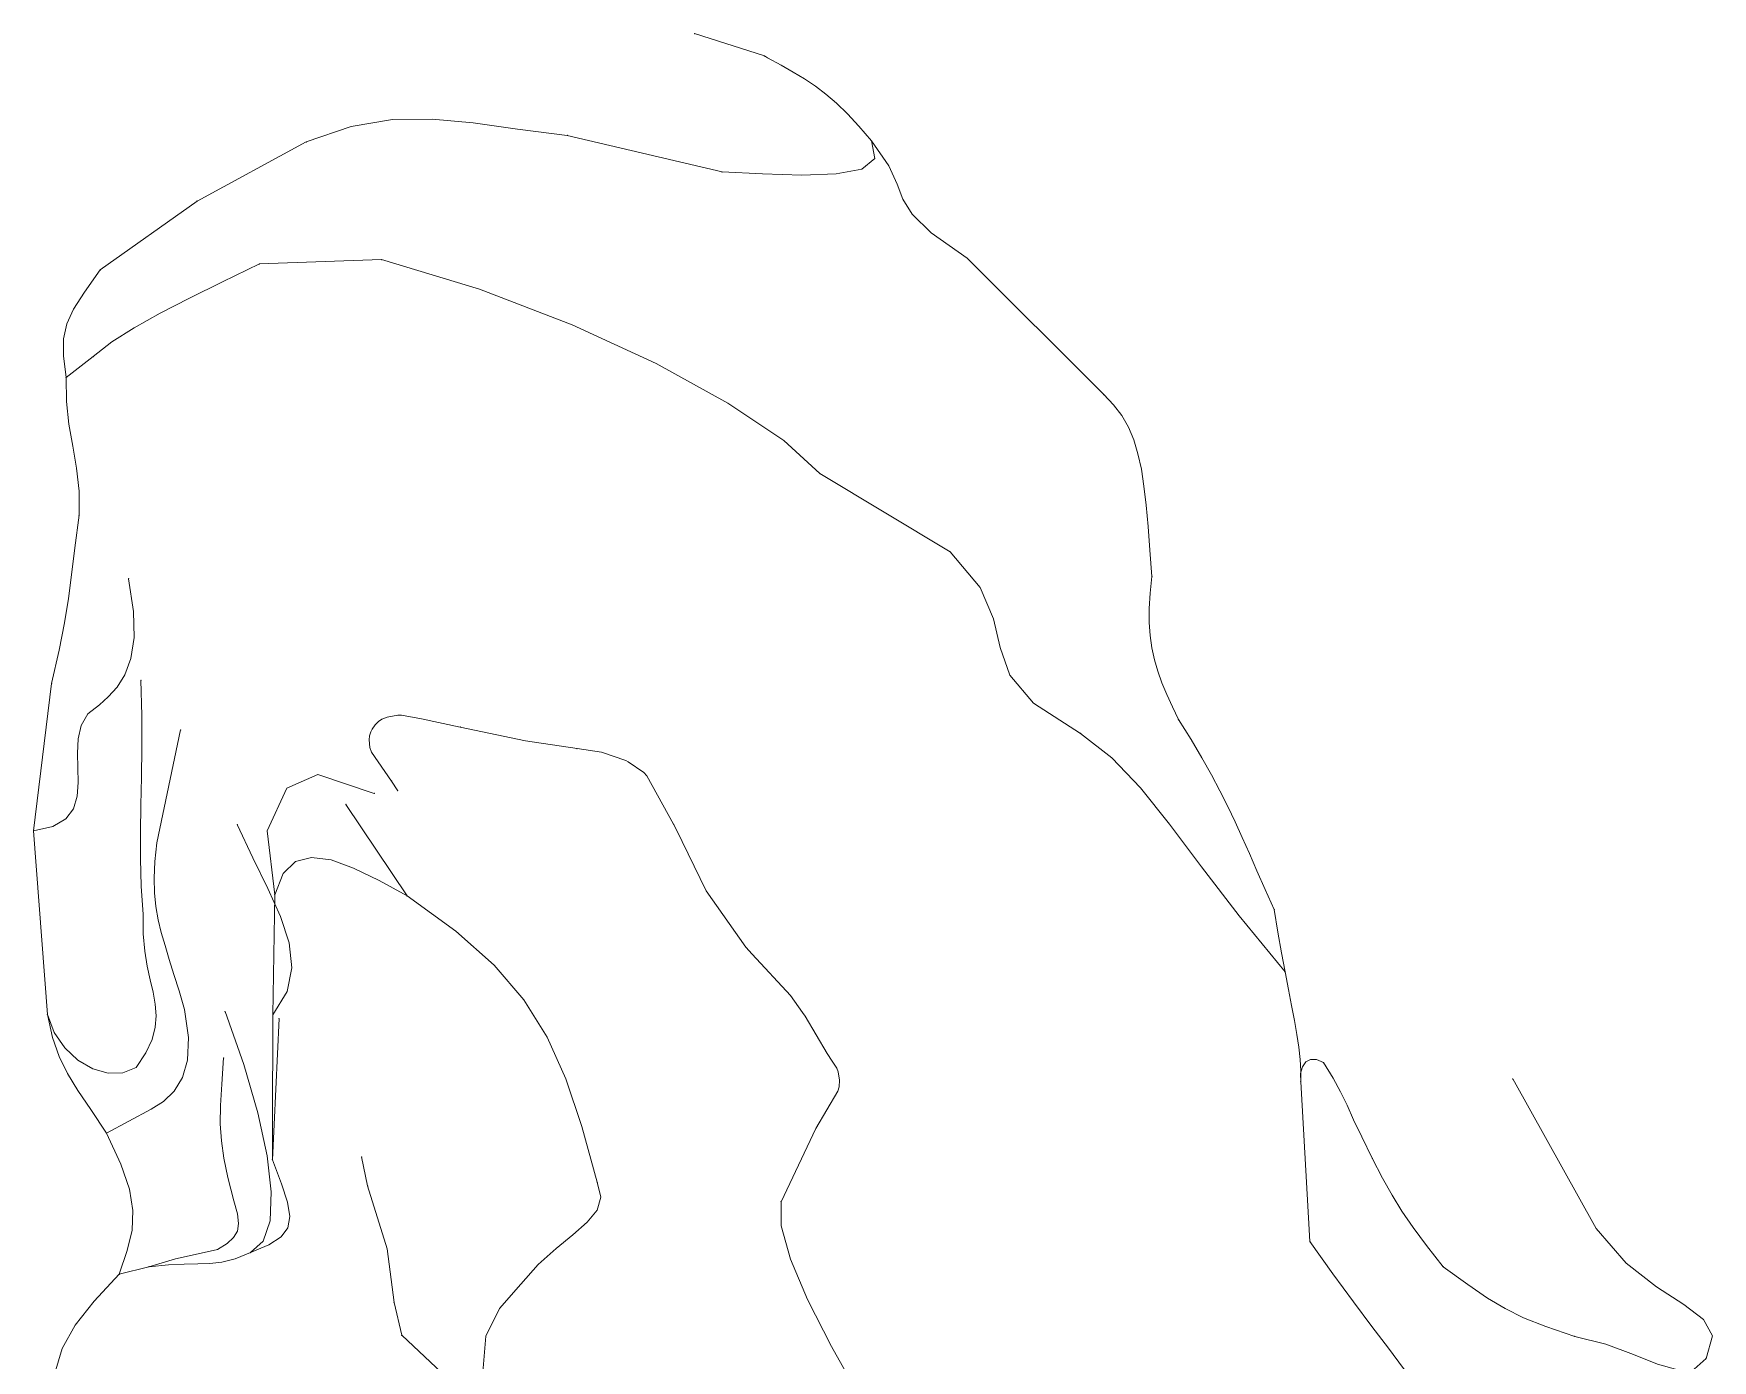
# Model space of a CAD drawing. Extents: x 803230 to 804652, y 9120146 to 9122355.
# Drawn here: x 803230 to 804652, y 9121231 to 9122355 of the extents above; entities that cross this region are included whole.
import ezdxf

# ---------------------------------------------------------------- set-up
doc = ezdxf.new("R2010")
doc.units = 0
doc.header["$MEASUREMENT"] = 0
for name, color, linetype, lineweight in [('BT', 96, 'Continuous', 0), ('BT_R1', 96, 'Continuous', 0), ('BT_R1-1', 96, 'Continuous', 0), ('BT_R1-2', 96, 'Continuous', 0), ('BT_R1-3', 96, 'Continuous', 0), ('BT_R1-4', 96, 'Continuous', 0), ('BT_R1-5', 96, 'Continuous', 0), ('BT_R2', 96, 'Continuous', 0), ('BT_R2-1', 96, 'Continuous', 0), ('BT_R2-2', 96, 'Continuous', 0), ('BT_R2-3', 96, 'Continuous', 0), ('BT_R2-4', 96, 'Continuous', 0), ('BT_R2-5', 96, 'Continuous', 0), ('BT_R2-6', 96, 'Continuous', 0), ('BT_R3', 96, 'Continuous', 0), ('BT_R3-1', 96, 'Continuous', 0), ('BT_R3-2', 96, 'Continuous', 0), ('BT_R3-3', 96, 'Continuous', 0), ('BT_R3-4', 96, 'Continuous', 0), ('BT_R3-5', 96, 'Continuous', 0), ('BT_R4', 96, 'Continuous', 0), ('BT_R4-1', 96, 'Continuous', 0), ('BT_R4-2', 96, 'Continuous', 0), ('BT_R4-3', 96, 'Continuous', 0), ('BT_R4-4', 96, 'Continuous', 0), ('BT_R4-5', 96, 'Continuous', 0), ('BT_R4-6', 96, 'Continuous', 0), ('BT_R4-7', 96, 'Continuous', 0), ('BT_R4-8', 96, 'Continuous', 0), ('F13_R01', 96, 'Continuous', 0), ('F9', 96, 'Continuous', 0), ('F9-1', 96, 'Continuous', 0), ('F9-10', 96, 'Continuous', 0), ('F9-11', 96, 'Continuous', 0), ('F9-12', 96, 'Continuous', 0), ('F9-13', 96, 'Continuous', 0), ('F9-14', 96, 'Continuous', 0), ('F9-15', 96, 'Continuous', 0), ('F9-16', 96, 'Continuous', 0), ('F9-2', 96, 'Continuous', 0), ('F9-3', 96, 'Continuous', 0), ('F9-4', 96, 'Continuous', 0), ('F9-5', 96, 'Continuous', 0), ('F9-6', 96, 'Continuous', 0), ('F9-7', 96, 'Continuous', 0), ('F9-8', 96, 'Continuous', 0), ('F9-9', 96, 'Continuous', 0), ('F9_R03', 96, 'Continuous', 0), ('F9_R04', 96, 'Continuous', 0), ('F9_R05', 96, 'Continuous', 0), ('F9_R06', 96, 'Continuous', 0), ('F9_R07', 96, 'Continuous', 0), ('F9_R11', 96, 'Continuous', 0), ('F9_R12', 96, 'Continuous', 0), ('F9_R13', 96, 'Continuous', 0), ('F9_R14', 96, 'Continuous', 0), ('F9_R15', 96, 'Continuous', 0), ('F9_R16', 96, 'Continuous', 0), ('F9_R17', 96, 'Continuous', 0), ('F9_R18', 96, 'Continuous', 0), ('F9_R19', 96, 'Continuous', 0), ('F9_R20', 96, 'Continuous', 0), ('F9_R21', 96, 'Continuous', 0), ('F9_R22', 96, 'Continuous', 0), ('F9_R23', 96, 'Continuous', 0), ('F9_R24', 96, 'Continuous', 0), ('F9_R25', 96, 'Continuous', 0), ('F9_R26', 96, 'Continuous', 0), ('F9_R27', 96, 'Continuous', 0), ('F9_R28', 96, 'Continuous', 0), ('F9_R29', 96, 'Continuous', 0), ('F9_R30', 96, 'Continuous', 0), ('F9_R31', 96, 'Continuous', 0), ('F9_R32', 96, 'Continuous', 0), ('F9_R33', 96, 'Continuous', 0), ('F9_R60', 96, 'Continuous', 0), ('Node-10', 96, 'Continuous', 0), ('Node-11', 96, 'Continuous', 0), ('Node-12', 96, 'Continuous', 0), ('Node-13', 96, 'Continuous', 0), ('Node-17', 96, 'Continuous', 0), ('Node-2', 96, 'Continuous', 0), ('Node-3', 96, 'Continuous', 0), ('Node-39', 96, 'Continuous', 0), ('Node-4', 96, 'Continuous', 0), ('Node-42', 96, 'Continuous', 0), ('Node-43', 96, 'Continuous', 0), ('Node-44', 96, 'Continuous', 0), ('Node-45', 96, 'Continuous', 0), ('Node-46', 96, 'Continuous', 0), ('Node-47', 96, 'Continuous', 0), ('Node-49', 96, 'Continuous', 0), ('Node-5', 96, 'Continuous', 0), ('Node-50', 96, 'Continuous', 0), ('Node-51', 96, 'Continuous', 0), ('Node-52', 96, 'Continuous', 0), ('Node-53', 96, 'Continuous', 0), ('Node-54', 96, 'Continuous', 0), ('Node-55', 96, 'Continuous', 0), ('Node-56', 96, 'Continuous', 0), ('Node-57', 96, 'Continuous', 0), ('Node-58', 96, 'Continuous', 0), ('Node-59', 96, 'Continuous', 0), ('Node-6', 96, 'Continuous', 0), ('Node-60', 96, 'Continuous', 0), ('Node-61', 96, 'Continuous', 0), ('Node-63', 96, 'Continuous', 0), ('Node-7', 96, 'Continuous', 0), ('Node-8', 96, 'Continuous', 0), ('Node-82', 96, 'Continuous', 0), ('Node-84', 96, 'Continuous', 0), ('Node-9', 96, 'Continuous', 0), ('Node-90', 96, 'Continuous', 0), ('Node-91', 96, 'Continuous', 0), ('Node-92', 96, 'Continuous', 0), ('Node-93', 96, 'Continuous', 0), ('Node-95', 96, 'Continuous', 0), ('Node-96', 96, 'Continuous', 0), ('Node-97', 96, 'Continuous', 0), ('Node-98', 96, 'Continuous', 0), ('Node-99', 96, 'Continuous', 0), ('Road_A-12', 96, 'Continuous', 0), ('Road_A-15', 96, 'Continuous', 0), ('STK04', 96, 'Continuous', 0), ('STK_C2', 96, 'Continuous', 0), ('STK_C2-1', 96, 'Continuous', 0), ('STK_C2-2', 96, 'Continuous', 0), ('STK_C2-3', 96, 'Continuous', 0), ('STK_C2-4', 96, 'Continuous', 0), ('STK_C2-5', 96, 'Continuous', 0), ('STK_C2-6', 96, 'Continuous', 0)]:
    doc.layers.add(name, color=color, linetype=linetype, lineweight=lineweight)

msp = doc.modelspace()

# ---------------------------------------------------------------- linework, layer by layer
at = {"layer": 'BT'}
msp.add_point((803789.9, 9122354.9, 4175), dxfattribs=at)
at = {"layer": 'BT_R1'}
msp.add_polyline3d([(803242, 9121524.1, 4070), (803246.3, 9121504.6, 4068.2), (803251.8, 9121488.5, 4066.7), (803258.9, 9121474.2, 4065.3), (803267.8, 9121459.7, 4063.8), (803278.7, 9121443.5, 4062.1), (803291.9, 9121423.7, 4060)], dxfattribs=at)
at = {"layer": 'BT_R1-1'}
msp.add_polyline3d([(803291.9, 9121423.7, 4060), (803304.1, 9121397.3, 4057.7), (803311.4, 9121376.1, 4055.9), (803314.4, 9121358.2, 4054.4), (803313.6, 9121341.5, 4053.1), (803309.5, 9121324.2, 4051.7), (803302.7, 9121304.1, 4050)], dxfattribs=at)
at = {"layer": 'BT_R1-2'}
msp.add_polyline3d([(803245.5, 9121804.5, 4090), (803230.2, 9121679.7, 4080)], dxfattribs=at)
at = {"layer": 'BT_R1-3'}
msp.add_polyline3d([(803230.2, 9121679.7, 4080), (803242, 9121524.1, 4070)], dxfattribs=at)
at = {"layer": 'BT_R1-4'}
msp.add_polyline3d([(803257.8, 9122063.5, 4100), (803258, 9122043.4, 4098.3), (803260.2, 9122024.2, 4096.6), (803263.4, 9122005.5, 4095), (803266.6, 9121986.7, 4093.4), (803268.8, 9121967.3, 4091.7), (803268.8, 9121947, 4090)], dxfattribs=at)
at = {"layer": 'BT_R1-5'}
msp.add_polyline3d([(803268.8, 9121947, 4090), (803265.2, 9121919.3, 4090), (803262.4, 9121896.6, 4090), (803259.7, 9121876.3, 4090), (803256.5, 9121855.8, 4090), (803252, 9121832.7, 4090), (803245.5, 9121804.5, 4090)], dxfattribs=at)
at = {"layer": 'BT_R2'}
msp.add_polyline3d([(804289.8, 9121560.2, 4120), (804250.8, 9121607.7, 4120), (804219, 9121649.3, 4120), (804191.9, 9121685.4, 4120), (804167.4, 9121716, 4120), (804143, 9121741.6, 4120), (804116.6, 9121762.2, 4120)], dxfattribs=at)
at = {"layer": 'BT_R2-1'}
msp.add_polyline3d([(803280.7, 9122081.4, 4100), (803257.8, 9122063.5, 4100)], dxfattribs=at)
at = {"layer": 'BT_R2-2'}
msp.add_polyline3d([(803421.4, 9122159.8, 4100), (803390.3, 9122144.6, 4100), (803362.3, 9122130.8, 4100), (803337.3, 9122118, 4100), (803315.4, 9122105.7, 4100), (803296.6, 9122093.7, 4100), (803280.7, 9122081.4, 4100)], dxfattribs=at)
at = {"layer": 'BT_R2-3'}
msp.add_polyline3d([(803421.4, 9122159.8, 4100), (803524.8, 9122163.5, 4090)], dxfattribs=at)
at = {"layer": 'BT_R2-4'}
msp.add_polyline3d([(804116.6, 9121762.2, 4120), (804076.7, 9121787.7, 4115.2), (804056.8, 9121811.4, 4112), (804048.4, 9121834.8, 4109.5), (804042.8, 9121859.1, 4107), (804031.6, 9121885.7, 4104), (804006.1, 9121916, 4100)], dxfattribs=at)
at = {"layer": 'BT_R2-5'}
msp.add_polyline3d([(804006.1, 9121916, 4100), (803896, 9121982.2, 4090)], dxfattribs=at)
at = {"layer": 'BT_R2-6'}
msp.add_polyline3d([(803896, 9121982.2, 4090), (803865.3, 9122010.2, 4090), (803818.1, 9122042, 4090), (803757.4, 9122075.4, 4090), (803686.3, 9122108.3, 4090), (803607.7, 9122138.4, 4090), (803524.8, 9122163.5, 4090)], dxfattribs=at)
at = {"layer": 'BT_R3'}
msp.add_polyline3d([(803368.6, 9122213, 4120), (803461.1, 9122263.1, 4130)], dxfattribs=at)
at = {"layer": 'BT_R3-1'}
msp.add_polyline3d([(803257.8, 9122063.5, 4100), (803255.6, 9122082.1, 4101.9), (803255.6, 9122096.5, 4103.3), (803258.3, 9122109, 4104.6), (803264.1, 9122121.4, 4106), (803273.4, 9122136, 4107.7), (803286.7, 9122154.7, 4110)], dxfattribs=at)
at = {"layer": 'BT_R3-2'}
msp.add_polyline3d([(803682.1, 9122268.6, 4145), (803813.1, 9122237.8, 4155)], dxfattribs=at)
at = {"layer": 'BT_R3-3'}
msp.add_polyline3d([(803461.1, 9122263.1, 4130), (803499.1, 9122276.3, 4132.7), (803534, 9122282.2, 4135.1), (803567.8, 9122282.5, 4137.3), (803602.5, 9122279.2, 4139.6), (803639.9, 9122273.9, 4142.2), (803682.1, 9122268.6, 4145)], dxfattribs=at)
at = {"layer": 'BT_R3-4'}
msp.add_polyline3d([(803286.7, 9122154.7, 4110), (803368.6, 9122213, 4120)], dxfattribs=at)
at = {"layer": 'BT_R3-5'}
msp.add_polyline3d([(803813.1, 9122237.8, 4155), (803847.4, 9122236.1, 4157.3), (803880.7, 9122235.1, 4159.6), (803909.8, 9122236, 4161.5), (803931.4, 9122240.2, 4163), (803942.5, 9122249.1, 4164), (803939.7, 9122264, 4165)], dxfattribs=at)
at = {"layer": 'BT_R4'}
msp.add_polyline3d([(804289.8, 9121560.2, 4120), (804286.8, 9121576.3, 4121.5), (804283.7, 9121593.9, 4123.2), (804280.6, 9121613, 4125)], dxfattribs=at)
at = {"layer": 'BT_R4-1'}
msp.add_polyline3d([(804199.5, 9121773.9, 4140), (804194.3, 9121784.8, 4140.5), (804189.6, 9121795.1, 4140.9), (804185.5, 9121805, 4141.4), (804182, 9121814.8, 4141.8), (804179.2, 9121824.6, 4142.2), (804177, 9121834.7, 4142.6), (804175.5, 9121845.2, 4143), (804174.8, 9121856.2, 4143.4), (804174.7, 9121868.1, 4143.9), (804175.5, 9121881, 4144.4), (804177, 9121895.1, 4145)], dxfattribs=at)
at = {"layer": 'BT_R4-2'}
msp.add_polyline3d([(804136.2, 9122049.2, 4155), (804020.5, 9122164.8, 4165)], dxfattribs=at)
at = {"layer": 'BT_R4-3'}
msp.add_polyline3d([(804177, 9121895.1, 4145), (804175.3, 9121917.4, 4146.4), (804173.8, 9121937.4, 4147.6), (804172.1, 9121955.4, 4148.7), (804170.3, 9121971.6, 4149.7), (804168.1, 9121986.1, 4150.6), (804165.2, 9121999.1, 4151.4), (804161.6, 9122010.9, 4152.2), (804157.1, 9122021.6, 4152.9), (804151.5, 9122031.5, 4153.6), (804144.6, 9122040.6, 4154.3), (804136.2, 9122049.2, 4155)], dxfattribs=at)
at = {"layer": 'BT_R4-4'}
msp.add_polyline3d([(804303, 9121467.1, 4120), (804303.1, 9121476.3, 4120), (804302.5, 9121486, 4120), (804301.3, 9121496.3, 4120), (804299.7, 9121507.2, 4120), (804297.7, 9121518.9, 4120), (804295.3, 9121531.6, 4120), (804292.6, 9121545.3, 4120), (804289.8, 9121560.2, 4120)], dxfattribs=at)
at = {"layer": 'BT_R4-5'}
msp.add_polyline3d([(804280.6, 9121613, 4125), (804272.9, 9121630.1, 4126.6), (804265.9, 9121645.8, 4128), (804259.5, 9121660.4, 4129.3), (804253.4, 9121674.1, 4130.6), (804247.4, 9121687.4, 4131.8), (804241.2, 9121700.4, 4133), (804234.6, 9121713.6, 4134.2), (804227.4, 9121727.2, 4135.5), (804219.3, 9121741.6, 4136.8), (804210.1, 9121757.1, 4138.3), (804199.5, 9121773.9, 4140)], dxfattribs=at)
at = {"layer": 'BT_R4-6'}
msp.add_polyline3d([(804020.5, 9122164.8, 4165), (803990.2, 9122186.2, 4164.9), (803973.9, 9122201.9, 4164.8), (803966, 9122214.7, 4164.7), (803961.3, 9122227.5, 4164.7), (803954.3, 9122243, 4164.6), (803939.7, 9122264, 4165)], dxfattribs=at)
at = {"layer": 'BT_R4-7'}
msp.add_polyline3d([(803939.7, 9122264, 4165), (803929, 9122276.4, 4166), (803919.2, 9122286.9, 4167.3), (803909.9, 9122295.9, 4168.4), (803900.9, 9122303.6, 4169.5), (803892.1, 9122310.3, 4170.5), (803882.9, 9122316.5, 4171.5), (803873.3, 9122322.3, 4172.5), (803863, 9122328.2, 4173.6), (803851.6, 9122334.5, 4174.7), (803849, 9122336, 4175)], dxfattribs=at)
at = {"layer": 'BT_R4-8'}
msp.add_polyline3d([(803789.9, 9122354.9, 4175), (803849, 9122336, 4175)], dxfattribs=at)
at = {"layer": 'F13_R01'}
msp.add_polyline3d([(803248.1, 9121220.2, 4044.6), (803254.3, 9121241.1, 4045.7), (803265.4, 9121260.9, 4047), (803281.5, 9121281.4, 4048.3), (803302.7, 9121304.1, 4050)], dxfattribs=at)
at = {"layer": 'F9'}
msp.add_point((803690.4, 9121749.3, 3970), dxfattribs=at)
at = {"layer": 'F9-1'}
msp.add_point((803833.1, 9121581.2, 3990), dxfattribs=at)
at = {"layer": 'F9-10'}
msp.add_point((803391.1, 9121487.3, 4050), dxfattribs=at)
at = {"layer": 'F9-11'}
msp.add_point((803392.3, 9121526.6, 4040), dxfattribs=at)
at = {"layer": 'F9-12'}
msp.add_point((803354.7, 9121765.1, 4060), dxfattribs=at)
at = {"layer": 'F9-13'}
msp.add_point((803591.4, 9121767.5, 3960), dxfattribs=at)
at = {"layer": 'F9-14'}
msp.add_point((803438.1, 9121520.7, 4030), dxfattribs=at)
at = {"layer": 'F9-15'}
msp.add_point((803321.1, 9121807.2, 4070), dxfattribs=at)
at = {"layer": 'F9-16'}
msp.add_point((803310.7, 9121893.1, 4080), dxfattribs=at)
at = {"layer": 'F9-2'}
msp.add_point((803772, 9121685.3, 3980), dxfattribs=at)
at = {"layer": 'F9-3'}
msp.add_point((803538.6, 9121713.6, 3950), dxfattribs=at)
at = {"layer": 'F9-4'}
msp.add_point((803535.5, 9121280.1, 3990), dxfattribs=at)
at = {"layer": 'F9-5'}
msp.add_point((803906.3, 9121484.7, 4000), dxfattribs=at)
at = {"layer": 'F9-6'}
msp.add_point((803494.7, 9121702, 4000), dxfattribs=at)
at = {"layer": 'F9-7'}
msp.add_point((803402.6, 9121684.9, 4020), dxfattribs=at)
at = {"layer": 'F9-8'}
msp.add_point((803507.9, 9121403.4, 3980), dxfattribs=at)
at = {"layer": 'F9-9'}
msp.add_point((803518.6, 9121711.3, 4010), dxfattribs=at)
at = {"layer": 'F9_R03'}
msp.add_polyline3d([(803863, 9121365.5, 4010), (803863.1, 9121345, 4010), (803871, 9121317, 4010), (803885.5, 9121282.6, 4010), (803905.7, 9121243, 4010), (803930.4, 9121199.2, 4010), (803958.5, 9121152.4, 4010), (803989.2, 9121103.8, 4010)], dxfattribs=at)
at = {"layer": 'F9_R04'}
msp.add_polyline3d([(803863, 9121365.5, 4010), (803892.4, 9121427.4, 4004.2), (803911.1, 9121459.1, 4001.2), (803912.2, 9121462.8, 4001.1), (803912.6, 9121468.6, 4000.9), (803911.5, 9121475.5, 4000.5), (803910.2, 9121478.6, 4000.4), (803906.3, 9121484.7, 4000)], dxfattribs=at)
at = {"layer": 'F9_R05'}
msp.add_polyline3d([(803833.1, 9121581.2, 3990), (803838.7, 9121575.1, 3990.6), (803871.1, 9121540.3, 3994.5), (803881.1, 9121525.9, 3996), (803883.4, 9121522.7, 3996.3), (803902, 9121491.2, 3999.3), (803906.3, 9121484.7, 4000)], dxfattribs=at)
at = {"layer": 'F9_R06'}
msp.add_polyline3d([(803772, 9121685.3, 3980), (803774.3, 9121681.2, 3980.3), (803799.6, 9121628.7, 3985.1), (803833.1, 9121581.2, 3990)], dxfattribs=at)
at = {"layer": 'F9_R07'}
msp.add_polyline3d([(803690.4, 9121749.3, 3970), (803711, 9121746.2, 3971.9), (803731.6, 9121739.2, 3973.9), (803733.7, 9121738.2, 3974), (803746.8, 9121729, 3975.3), (803749.3, 9121726.2, 3975.4), (803772, 9121685.3, 3980)], dxfattribs=at)
at = {"layer": 'F9_R11'}
msp.add_polyline3d([(803619.4, 9121179.7, 4000), (803610.5, 9121221.2, 4000), (803613.2, 9121251.6, 4000), (803624.8, 9121275, 4000), (803642.8, 9121295.6, 4000), (803657.4, 9121312.3, 4000), (803672.6, 9121326, 4000), (803686.9, 9121337.6, 4000), (803698.9, 9121348.1, 4000), (803707.3, 9121358.3, 4000), (803710.6, 9121369.3, 4000), (803707.5, 9121382, 4000)], dxfattribs=at)
at = {"layer": 'F9_R12'}
msp.add_polyline3d([(803619.4, 9121179.7, 4000), (803541.9, 9121252.4, 3990)], dxfattribs=at)
at = {"layer": 'F9_R13'}
msp.add_polyline3d([(803541.9, 9121252.4, 3990), (803535.5, 9121280.1, 3990)], dxfattribs=at)
at = {"layer": 'F9_R14'}
msp.add_polyline3d([(803513, 9121378.9, 3980), (803529.7, 9121325.6, 3985.4), (803535.5, 9121280.1, 3990)], dxfattribs=at)
at = {"layer": 'F9_R15'}
msp.add_polyline3d([(803327.9, 9121310.4, 4050), (803344.4, 9121312.1, 4048.1), (803357.8, 9121312.7, 4046.6), (803369.2, 9121312.8, 4045.3), (803379.4, 9121313.1, 4044.1), (803389.6, 9121314.3, 4042.9), (803400.8, 9121317.2, 4041.6), (803413.9, 9121322.4, 4040)], dxfattribs=at)
at = {"layer": 'F9_R16'}
msp.add_polyline3d([(803413.9, 9121322.4, 4040), (803429.4, 9121329.1, 4038.3), (803439.8, 9121335.8, 4037), (803445.6, 9121343.5, 4036.1), (803447.2, 9121353, 4035.1), (803445.3, 9121365.1, 4033.9), (803440.1, 9121380.8, 4032.2), (803432.4, 9121401, 4030)], dxfattribs=at)
at = {"layer": 'F9_R17'}
msp.add_polyline3d([(803413.9, 9121322.4, 4040), (803424.7, 9121332, 4040), (803430.4, 9121349.3, 4040), (803431.4, 9121373.8, 4040), (803427.9, 9121404.5, 4040), (803420.1, 9121440.7, 4040), (803408.1, 9121481.7, 4040), (803392.3, 9121526.6, 4040)], dxfattribs=at)
at = {"layer": 'F9_R18'}
msp.add_polyline3d([(803327.9, 9121310.4, 4050), (803350.3, 9121317.1, 4050), (803369.7, 9121321.3, 4050), (803385.9, 9121325, 4050), (803394, 9121330.2, 4050), (803399.5, 9121335.1, 4050), (803402.8, 9121340.5, 4050), (803403.8, 9121347, 4050), (803402.8, 9121355.3, 4050), (803399.8, 9121366.2, 4050), (803394.7, 9121385.9, 4050), (803391.2, 9121402.4, 4050), (803389.2, 9121417.2, 4050), (803388.3, 9121431.6, 4050), (803388.5, 9121447.1, 4050), (803389.5, 9121465.2, 4050), (803391.1, 9121487.3, 4050)], dxfattribs=at)
at = {"layer": 'F9_R19'}
msp.add_polyline3d([(803432.4, 9121401, 4030), (803432.5, 9121423.9, 4028.1), (803432.5, 9121441.5, 4026.7), (803432.6, 9121455.8, 4025.5), (803432.6, 9121469.1, 4024.5), (803432.7, 9121483.4, 4023.3), (803432.7, 9121501, 4021.9), (803432.8, 9121523.9, 4020)], dxfattribs=at)
at = {"layer": 'F9_R20'}
msp.add_polyline3d([(803432.4, 9121401, 4030), (803438.1, 9121520.7, 4030)], dxfattribs=at)
at = {"layer": 'F9_R21'}
msp.add_polyline3d([(803507.9, 9121403.4, 3980), (803513, 9121378.9, 3980)], dxfattribs=at)
at = {"layer": 'F9_R22'}
msp.add_polyline3d([(803354.7, 9121765.1, 4060), (803334.6, 9121669.4, 4060), (803333, 9121653.7, 4060), (803332.3, 9121639.7, 4060), (803332.7, 9121627.1, 4060), (803333.8, 9121615.5, 4060), (803335.7, 9121604.4, 4060), (803338.3, 9121593.5, 4060), (803341.5, 9121582.4, 4060), (803345.1, 9121570.8, 4060), (803349.1, 9121558.1, 4060), (803353.4, 9121544.1, 4060), (803357.9, 9121528.3, 4060), (803361.4, 9121504.5, 4060), (803360.6, 9121485.5, 4060), (803356.3, 9121470.7, 4060), (803349.2, 9121459.2, 4060), (803340.2, 9121450.5, 4060), (803329.9, 9121443.9, 4060), (803291.9, 9121423.7, 4060)], dxfattribs=at)
at = {"layer": 'F9_R23'}
msp.add_polyline3d([(803432.8, 9121523.9, 4020), (803434.4, 9121625.5, 4010)], dxfattribs=at)
at = {"layer": 'F9_R24'}
msp.add_polyline3d([(803402.6, 9121684.9, 4020), (803415.8, 9121656.7, 4020), (803428.6, 9121630.9, 4020), (803439.3, 9121607, 4020), (803446.6, 9121584.7, 4020), (803448.9, 9121563.7, 4020), (803444.8, 9121543.6, 4020), (803432.8, 9121523.9, 4020)], dxfattribs=at)
at = {"layer": 'F9_R25'}
msp.add_polyline3d([(803707.5, 9121382, 4000), (803694.4, 9121429.1, 4000), (803680.8, 9121469.6, 4000), (803664.9, 9121504.8, 4000), (803645.3, 9121536.5, 4000), (803620.1, 9121566, 4000), (803587.6, 9121594.8, 4000), (803546.4, 9121624.6, 4000)], dxfattribs=at)
at = {"layer": 'F9_R26'}
msp.add_polyline3d([(803434.4, 9121625.5, 4010), (803427.9, 9121679.7, 4010), (803444.5, 9121715.7, 4010), (803470.9, 9121727.3, 4010), (803518.6, 9121711.3, 4010)], dxfattribs=at)
at = {"layer": 'F9_R27'}
msp.add_polyline3d([(803434.4, 9121625.5, 4010), (803441.5, 9121643.5, 4008.6), (803452, 9121653.7, 4007.5), (803465.6, 9121657.2, 4006.5), (803482.1, 9121655, 4005.2), (803501.2, 9121648.1, 4003.7), (803522.7, 9121637.7, 4002), (803546.4, 9121624.6, 4000)], dxfattribs=at)
at = {"layer": 'F9_R28'}
msp.add_polyline3d([(803546.4, 9121624.6, 4000), (803494.7, 9121702, 4000)], dxfattribs=at)
at = {"layer": 'F9_R29'}
msp.add_polyline3d([(803533.3, 9121721.8, 3950), (803538.6, 9121713.6, 3950)], dxfattribs=at)
at = {"layer": 'F9_R30'}
msp.add_polyline3d([(803533.3, 9121721.8, 3950), (803516.3, 9121746.4, 3952.7), (803514.9, 9121750.3, 3952.9), (803514.3, 9121756.7, 3953.2), (803514.6, 9121760, 3953.3), (803515.8, 9121763.6, 3953.5), (803516.9, 9121765.8, 3953.6), (803519.5, 9121769.5, 3953.8), (803522.3, 9121772.3, 3954), (803525.1, 9121774.2, 3954.1), (803529.7, 9121776, 3954.3), (803538.5, 9121777.7, 3954.9), (803541.6, 9121777.7, 3955), (803558.7, 9121774.5, 3956.7), (803591.4, 9121767.5, 3960)], dxfattribs=at)
at = {"layer": 'F9_R31'}
msp.add_polyline3d([(803591.4, 9121767.5, 3960), (803646.7, 9121756, 3965.6), (803690.4, 9121749.3, 3970)], dxfattribs=at)
at = {"layer": 'F9_R32'}
msp.add_polyline3d([(803242, 9121524.1, 4070), (803247.8, 9121508.8, 4070), (803256.7, 9121495.8, 4070), (803267.8, 9121485.4, 4070), (803280.3, 9121478, 4070), (803293.3, 9121474.3, 4070), (803305.9, 9121474.6, 4070), (803317.2, 9121479.3, 4070), (803325.4, 9121491.7, 4070), (803330.6, 9121502.9, 4070), (803333.3, 9121513.3, 4070), (803334, 9121523.1, 4070), (803333.2, 9121532.9, 4070), (803331.4, 9121542.9, 4070), (803329, 9121553.5, 4070), (803326.4, 9121565, 4070), (803324.3, 9121577.8, 4070), (803322.9, 9121592.4, 4070), (803322.9, 9121608.9, 4070), (803321.4, 9121632.8, 4070), (803320.7, 9121655.8, 4070), (803320.7, 9121678.4, 4070), (803321.1, 9121701.3, 4070), (803321.6, 9121725, 4070), (803321.9, 9121750.2, 4070), (803321.8, 9121777.4, 4070), (803321.1, 9121807.2, 4070)], dxfattribs=at)
at = {"layer": 'F9_R33'}
msp.add_polyline3d([(803230.2, 9121679.7, 4080), (803246.6, 9121683.3, 4080), (803257.5, 9121689.7, 4080), (803263.9, 9121698.4, 4080), (803267.1, 9121708.9, 4080), (803268, 9121720.6, 4080), (803267.7, 9121733, 4080), (803267.3, 9121745.5, 4080), (803267.9, 9121757.7, 4080), (803270.5, 9121768.9, 4080), (803276.1, 9121778.7, 4080), (803286, 9121786.5, 4080), (803293.5, 9121793.1, 4080), (803300.9, 9121801.3, 4080), (803307.5, 9121811.9, 4080), (803312.5, 9121825.7, 4080), (803315.3, 9121843.3, 4080), (803314.9, 9121865.5, 4080), (803310.7, 9121893.1, 4080)], dxfattribs=at)
at = {"layer": 'F9_R60'}
msp.add_polyline3d([(803302.7, 9121304.1, 4050), (803327.9, 9121310.4, 4050)], dxfattribs=at)
at = {"layer": 'Node-10'}
msp.add_point((803230.2, 9121679.7, 4080), dxfattribs=at)
at = {"layer": 'Node-11'}
msp.add_point((803268.8, 9121947, 4090), dxfattribs=at)
at = {"layer": 'Node-12'}
msp.add_point((803682.1, 9122268.6, 4145), dxfattribs=at)
at = {"layer": 'Node-13'}
msp.add_point((803813.1, 9122237.8, 4155), dxfattribs=at)
at = {"layer": 'Node-17'}
msp.add_point((803939.7, 9122264, 4165), dxfattribs=at)
at = {"layer": 'Node-2'}
msp.add_point((803242, 9121524.1, 4070), dxfattribs=at)
at = {"layer": 'Node-3'}
msp.add_point((803291.9, 9121423.7, 4060), dxfattribs=at)
at = {"layer": 'Node-39'}
msp.add_point((803327.9, 9121310.4, 4050), dxfattribs=at)
at = {"layer": 'Node-4'}
msp.add_point((803368.6, 9122213, 4120), dxfattribs=at)
at = {"layer": 'Node-42'}
msp.add_point((804646.1, 9121232.8, 4160), dxfattribs=at)
at = {"layer": 'Node-43'}
msp.add_point((804553.2, 9121342.7, 4170), dxfattribs=at)
at = {"layer": 'Node-44'}
msp.add_point((804363.5, 9121402.4, 4130), dxfattribs=at)
at = {"layer": 'Node-45'}
msp.add_point((804423.7, 9121310.4, 4140), dxfattribs=at)
at = {"layer": 'Node-46'}
msp.add_point((804322.2, 9121483.4, 4121.6), dxfattribs=at)
at = {"layer": 'Node-47'}
msp.add_point((804534.9, 9121251.4, 4150), dxfattribs=at)
at = {"layer": 'Node-49'}
msp.add_point((804303, 9121467.1, 4120), dxfattribs=at)
at = {"layer": 'Node-5'}
msp.add_point((803461.1, 9122263.1, 4130), dxfattribs=at)
at = {"layer": 'Node-50'}
msp.add_point((804289.8, 9121560.2, 4120), dxfattribs=at)
at = {"layer": 'Node-51'}
msp.add_point((804280.6, 9121613, 4125), dxfattribs=at)
at = {"layer": 'Node-52'}
msp.add_point((804116.6, 9121762.2, 4120), dxfattribs=at)
at = {"layer": 'Node-53'}
msp.add_point((804199.5, 9121773.9, 4140), dxfattribs=at)
at = {"layer": 'Node-54'}
msp.add_point((804177, 9121895.1, 4145), dxfattribs=at)
at = {"layer": 'Node-55'}
msp.add_point((803280.7, 9122081.4, 4100), dxfattribs=at)
at = {"layer": 'Node-56'}
msp.add_point((803421.4, 9122159.8, 4100), dxfattribs=at)
at = {"layer": 'Node-57'}
msp.add_point((804136.2, 9122049.2, 4155), dxfattribs=at)
at = {"layer": 'Node-58'}
msp.add_point((804020.5, 9122164.8, 4165), dxfattribs=at)
at = {"layer": 'Node-59'}
msp.add_point((803524.8, 9122163.5, 4090), dxfattribs=at)
at = {"layer": 'Node-6'}
msp.add_point((803257.8, 9122063.5, 4100), dxfattribs=at)
at = {"layer": 'Node-60'}
msp.add_point((804006.1, 9121916, 4100), dxfattribs=at)
at = {"layer": 'Node-61'}
msp.add_point((803896, 9121982.2, 4090), dxfattribs=at)
at = {"layer": 'Node-63'}
msp.add_point((803849, 9122336, 4175), dxfattribs=at)
at = {"layer": 'Node-7'}
msp.add_point((803286.7, 9122154.7, 4110), dxfattribs=at)
at = {"layer": 'Node-8'}
msp.add_point((803302.7, 9121304.1, 4050), dxfattribs=at)
at = {"layer": 'Node-82'}
msp.add_point((804310.7, 9121331.9, 4110), dxfattribs=at)
at = {"layer": 'Node-84'}
msp.add_point((803863, 9121365.5, 4010), dxfattribs=at)
at = {"layer": 'Node-9'}
msp.add_point((803245.5, 9121804.5, 4090), dxfattribs=at)
at = {"layer": 'Node-90'}
msp.add_point((803513, 9121378.9, 3980), dxfattribs=at)
at = {"layer": 'Node-91'}
msp.add_point((803541.9, 9121252.4, 3990), dxfattribs=at)
at = {"layer": 'Node-92'}
msp.add_point((803413.9, 9121322.4, 4040), dxfattribs=at)
at = {"layer": 'Node-93'}
msp.add_point((803432.4, 9121401, 4030), dxfattribs=at)
at = {"layer": 'Node-95'}
msp.add_point((803707.5, 9121382, 4000), dxfattribs=at)
at = {"layer": 'Node-96'}
msp.add_point((803432.8, 9121523.9, 4020), dxfattribs=at)
at = {"layer": 'Node-97'}
msp.add_point((803434.4, 9121625.5, 4010), dxfattribs=at)
at = {"layer": 'Node-98'}
msp.add_point((803546.4, 9121624.6, 4000), dxfattribs=at)
at = {"layer": 'Node-99'}
msp.add_point((803533.3, 9121721.8, 3950), dxfattribs=at)
at = {"layer": 'Road_A-12'}
msp.add_polyline3d([(804462.7, 9121116.1, 4100), (804449.5, 9121138.4, 4101), (804437.1, 9121158, 4101.9), (804425.4, 9121175.7, 4102.7), (804413.9, 9121192.2, 4103.4), (804402.2, 9121208.2, 4104.2), (804390.1, 9121224.4, 4104.9), (804377.2, 9121241.4, 4105.7), (804363.1, 9121259.9, 4106.6), (804347.6, 9121280.8, 4107.6), (804330.2, 9121304.5, 4108.7), (804310.7, 9121331.9, 4110)], dxfattribs=at)
at = {"layer": 'Road_A-15'}
msp.add_polyline3d([(804310.7, 9121331.9, 4110), (804303, 9121467.1, 4120)], dxfattribs=at)
at = {"layer": 'STK04'}
msp.add_point((804482.5, 9121469.5, 4165), dxfattribs=at)
at = {"layer": 'STK_C2'}
msp.add_polyline3d([(804646.1, 9121232.8, 4160), (804651.5, 9121251.8, 4161.3), (804644.1, 9121265.9, 4162.3), (804627.2, 9121278.6, 4163.7), (804604.2, 9121293.3, 4165.4), (804578.4, 9121313.5, 4167.5), (804553.2, 9121342.7, 4170)], dxfattribs=at)
at = {"layer": 'STK_C2-1'}
msp.add_polyline3d([(804363.5, 9121402.4, 4130), (804372.2, 9121385.6, 4131.7), (804380.3, 9121371, 4133.2), (804388.7, 9121357.4, 4134.7), (804398.2, 9121343.6, 4136.2), (804409.6, 9121328.3, 4137.9), (804423.7, 9121310.4, 4140)], dxfattribs=at)
at = {"layer": 'STK_C2-2'}
msp.add_polyline3d([(804322.2, 9121483.4, 4121.6), (804330.4, 9121470.1, 4123), (804336.7, 9121458.5, 4124.2), (804342.2, 9121447.2, 4125.4), (804347.8, 9121435, 4126.7), (804354.6, 9121420.5, 4128.1), (804363.5, 9121402.4, 4130)], dxfattribs=at)
at = {"layer": 'STK_C2-3'}
msp.add_polyline3d([(804423.7, 9121310.4, 4140), (804444.5, 9121295.4, 4142), (804461.1, 9121283.9, 4143.6), (804476, 9121275, 4145), (804491.6, 9121267.3, 4146.4), (804510.4, 9121259.8, 4148), (804534.9, 9121251.4, 4150)], dxfattribs=at)
at = {"layer": 'STK_C2-4'}
msp.add_polyline3d([(804534.9, 9121251.4, 4150), (804561.3, 9121244.9, 4152.3), (804584.8, 9121236.2, 4154.4), (804605.1, 9121228, 4156.2), (804622.3, 9121223, 4157.7), (804636, 9121223.7, 4158.9), (804646.1, 9121232.8, 4160)], dxfattribs=at)
at = {"layer": 'STK_C2-5'}
msp.add_polyline3d([(804303, 9121467.1, 4120), (804302.9, 9121474.1, 4120.3), (804304.4, 9121479.8, 4120.6), (804307.2, 9121483.9, 4120.8), (804311.2, 9121486.1, 4121), (804316.3, 9121486, 4121.3), (804322.2, 9121483.4, 4121.6)], dxfattribs=at)
at = {"layer": 'STK_C2-6'}
msp.add_polyline3d([(804553.2, 9121342.7, 4170), (804482.5, 9121469.5, 4165)], dxfattribs=at)

doc.saveas('drawing.dxf')
